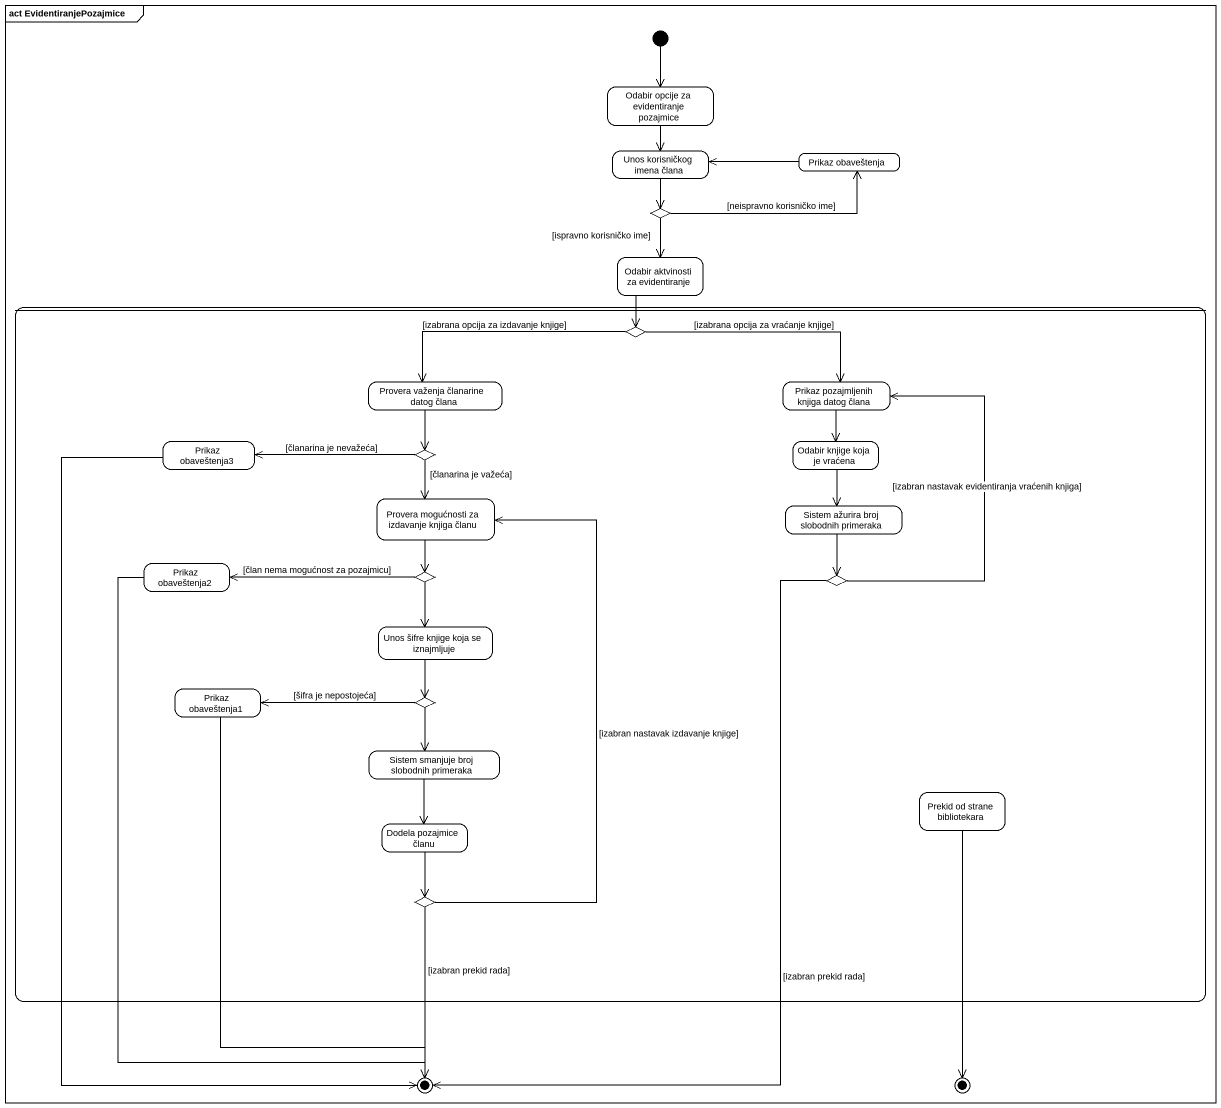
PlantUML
@startuml
mainframe act EvidentiranjePozajmice
hide empty description
state "Odabir opcije za evidentiranje pozajmice" as Odabir_opcije_za
state "Unos korisničkog imena člana" as Unos_korisničkog_imena_člana
state "Prikaz obaveštenja" as Prikaz_obaveštenja
state choice1 <<choice>>
state "Odabir aktvinosti za evidentiranje" as Odabir_aktvinosti_za
state " " as state1 {
  state choice2 <<choice>>
  state "Provera važenja članarine datog člana" as Provera_važenja_članarine
  state "Prikaz pozajmljenih knjiga datog člana" as Prikaz_pozajmljenih_knjiga
  state "Prikaz obaveštenja3" as Prikaz_obaveštenja3
  state choice3 <<choice>>
  state "Odabir knjige koja je vraćena" as Odabir_knjige_koja_je
  state "Provera mogućnosti za izdavanje knjiga članu" as Provera_mogućnosti_za
  state "Sistem ažurira broj slobodnih primeraka" as Sistem_ažurira_broj
  state "Prikaz obaveštenja2" as Prikaz_obaveštenja2
  state choice4 <<choice>>
  state choice5 <<choice>>
  state "Unos šifre knjige koja se iznajmljuje" as Unos_šifre_knjige_koja_se
  state "Prikaz obaveštenja1" as Prikaz_obaveštenja1
  state choice6 <<choice>>
  state "Sistem smanjuje broj slobodnih primeraka" as Sistem_smanjuje_broj
  state "Prekid od strane bibliotekara" as Prekid_od_strane
  state "Dodela pozajmice članu" as Dodela_pozajmice_članu
  state choice7 <<choice>>
}
state final1 <<end>>
state final2 <<end>>
[*] --> Odabir_opcije_za
Odabir_opcije_za --> Unos_korisničkog_imena_člana
Unos_korisničkog_imena_člana --> choice1
Prikaz_obaveštenja -left-> Unos_korisničkog_imena_člana
choice1 -right-> Prikaz_obaveštenja : [neispravno korisničko ime]
choice1 --> Odabir_aktvinosti_za : [ispravno korisničko ime]
Odabir_aktvinosti_za --> choice2
choice2 -left-> Provera_važenja_članarine : [izabrana opcija za izdavanje knjige]
choice2 -right-> Prikaz_pozajmljenih_knjiga : [izabrana opcija za vraćanje knjige]
Provera_važenja_članarine --> choice3
Prikaz_pozajmljenih_knjiga --> Odabir_knjige_koja_je
Prikaz_obaveštenja3 --> final1
choice3 -left-> Prikaz_obaveštenja3 : [članarina je nevažeća]
choice3 --> Provera_mogućnosti_za : [članarina je važeća]
Odabir_knjige_koja_je --> Sistem_ažurira_broj
Provera_mogućnosti_za --> choice4
Sistem_ažurira_broj --> choice5
Prikaz_obaveštenja2 --> final1
choice4 -left-> Prikaz_obaveštenja2 : [član nema mogućnost za pozajmicu]
choice4 --> Unos_šifre_knjige_koja_se
choice5 -up-> Prikaz_pozajmljenih_knjiga : [izabran nastavak evidentiranja vraćenih knjiga]
choice5 --> final1 : [izabran prekid rada]
Unos_šifre_knjige_koja_se --> choice6
Prikaz_obaveštenja1 --> final1
choice6 -left-> Prikaz_obaveštenja1 : [šifra je nepostojeća]
choice6 --> Sistem_smanjuje_broj
Sistem_smanjuje_broj --> Dodela_pozajmice_članu
Prekid_od_strane --> final2
Dodela_pozajmice_članu --> choice7
choice7 -up-> Provera_mogućnosti_za : [izabran nastavak izdavanje knjige]
choice7 --> final1 : [izabran prekid rada]
@enduml
